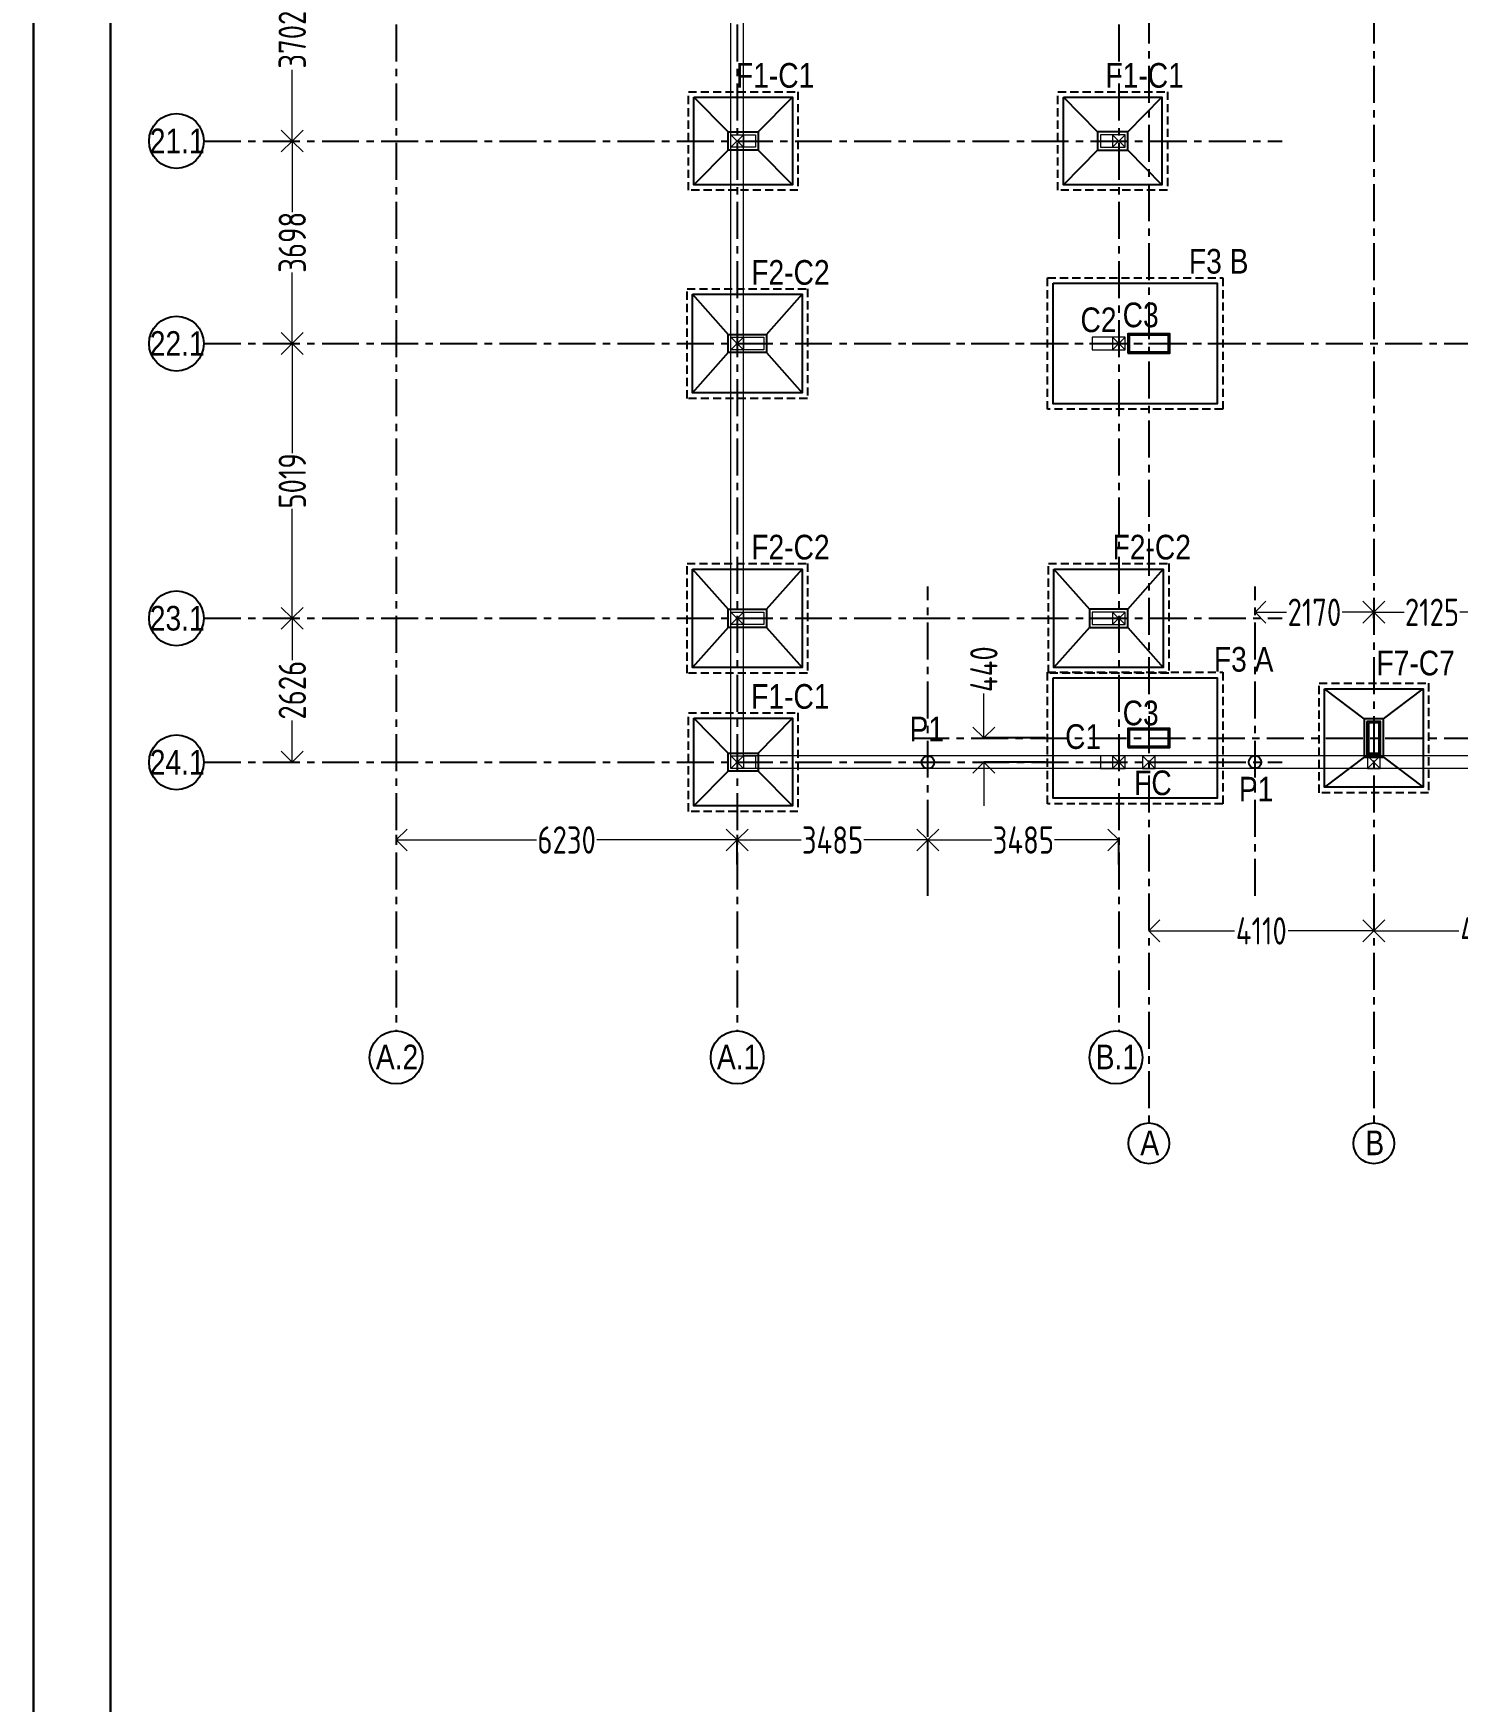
# Model space of a CAD drawing. Header units: inches. Extents: x -605 to 2991212, y -2872845 to 0.
# Drawn here: x 2283562 to 2309579, y -2734155 to -2703686 of the extents above; entities that cross this region are included whole.
import ezdxf

# ---------------------------------------------------------------- set-up
doc = ezdxf.new("R2010")
doc.units = ezdxf.units.IN
doc.header["$LTSCALE"] = 600
doc.header["$MEASUREMENT"] = 0
doc.linetypes.add('CENTER', pattern=[2, 1.25, -0.25, 0.25, -0.25])
doc.linetypes.add('DASHED2', pattern=[0.375, 0.25, -0.125])
for name, color, linetype, lineweight in [('PV_MASONRY', 10, 'Continuous', 0), ('PV_TEXT_ROMANS', 7, 'Continuous', 0), ('rDIMension', 1, 'Continuous', 18), ('rRCC 2', 40, 'Continuous', 15), ('rSHEET', 2, 'Continuous', 30)]:
    doc.layers.add(name, color=color, linetype=linetype, lineweight=lineweight)
doc.layers.add('SnT-CENTER2', color=8, linetype='CENTER')
doc.styles.add('DIM', font='geniso.shx', dxfattribs={"width": 0.85})
doc.styles.add('J.P', font='ARIALN.TTF')
doc.dimstyles.new('ST-100', dxfattribs={"dimscale": 100, "dimtxt": 2.5, "dimasz": 2, "dimexe": 0.18, "dimexo": 0.0625, "dimgap": 0.2, "dimtad": 0, "dimdec": 0, "dimzin": 0, "dimdsep": 46, "dimtxsty": 'DIM', "dimblk": 'OPEN90', "dimcen": 0.09, "dimclrd": 256, "dimclrt": 7, "dimadec": 0, "dimazin": 0, "dimtfac": 1, "dimtdec": 0, "dimtofl": 0, "dimtmove": 0, "dimatfit": 3, "dimldrblk": 'OPEN90', "dimfxl": 1, "dimtolj": 1, "dimtzin": 0, "dimlwd": -1, "dimarcsym": 0})

# ---------------------------------------------------------------- blocks, each defined once
blk = doc.blocks.new('_Open90')
at = {"color": 0, "linetype": 'ByBlock', "lineweight": -2}
for p, q in [((0, 0), (-1, 0)), ((-0.5, 0.5), (0, 0)), ((0, 0), (-0.5, -0.5))]:
    blk.add_line(p, q, dxfattribs=at)
blk = doc.blocks.new('*D1354')
at = {"layer": 'Defpoints', "color": 0, "linetype": 'ByBlock'}
for p in [(2288291, -2701950), (2288291, -2705652), (2288291, -2705652)]:
    blk.add_point(p, dxfattribs=at)
at = {"layer": 'rDIMension', "color": 0, "linetype": 'ByBlock', "lineweight": -2}
for p, q in [((2288291, -2701950), (2288291, -2701950)), ((2288291, -2705652), (2288291, -2705652))]:
    blk.add_line(p, q, dxfattribs=at)
at = {"layer": 'rDIMension'}
for p, q in [((2288291, -2702350), (2288291, -2703250)), ((2288291, -2705252), (2288291, -2704353))]:
    blk.add_line(p, q, dxfattribs=at)
at = {"layer": 'rDIMension', "linetype": 'ByBlock', "xscale": 400, "yscale": 400, "zscale": 400}
for p, rotation in [((2288291, -2701950), 90), ((2288291, -2705652), 270)]:
    blk.add_blockref('_Open90', p, dxfattribs=dict(at, rotation=rotation))
at = {"layer": 'rDIMension', "color": 7, "linetype": 'ByBlock', "insert": (2288291, -2703801), "char_height": 500, "attachment_point": 5, "rotation": 90, "style": 'DIM'}
blk.add_mtext('\\A1;3702', dxfattribs=at)
blk = doc.blocks.new('*D1355')
at = {"layer": 'Defpoints', "color": 0, "linetype": 'ByBlock'}
for p in [(2288291, -2705652), (2288291, -2709350), (2288291, -2709350)]:
    blk.add_point(p, dxfattribs=at)
at = {"layer": 'rDIMension', "color": 0, "linetype": 'ByBlock', "lineweight": -2}
for p, q in [((2288291, -2705652), (2288291, -2705652)), ((2288291, -2709350), (2288291, -2709350))]:
    blk.add_line(p, q, dxfattribs=at)
at = {"layer": 'rDIMension'}
for p, q in [((2288291, -2706052), (2288291, -2706949)), ((2288291, -2708950), (2288291, -2708053))]:
    blk.add_line(p, q, dxfattribs=at)
at = {"layer": 'rDIMension', "linetype": 'ByBlock', "xscale": 400, "yscale": 400, "zscale": 400}
for p, rotation in [((2288291, -2705652), 90), ((2288291, -2709350), 270)]:
    blk.add_blockref('_Open90', p, dxfattribs=dict(at, rotation=rotation))
at = {"layer": 'rDIMension', "color": 7, "linetype": 'ByBlock', "insert": (2288291, -2707501), "char_height": 500, "attachment_point": 5, "rotation": 90, "style": 'DIM'}
blk.add_mtext('\\A1;3698', dxfattribs=at)
blk = doc.blocks.new('*D1356')
at = {"layer": 'Defpoints', "color": 0, "linetype": 'ByBlock'}
for p in [(2288291, -2709350), (2288291, -2714369), (2288291, -2714369)]:
    blk.add_point(p, dxfattribs=at)
at = {"layer": 'rDIMension', "color": 0, "linetype": 'ByBlock', "lineweight": -2}
for p, q in [((2288291, -2709350), (2288291, -2709350)), ((2288291, -2714369), (2288291, -2714369))]:
    blk.add_line(p, q, dxfattribs=at)
at = {"layer": 'rDIMension'}
for p, q in [((2288291, -2709750), (2288291, -2711350)), ((2288291, -2713969), (2288291, -2712369))]:
    blk.add_line(p, q, dxfattribs=at)
at = {"layer": 'rDIMension', "linetype": 'ByBlock', "xscale": 400, "yscale": 400, "zscale": 400}
for p, rotation in [((2288291, -2709350), 90), ((2288291, -2714369), 270)]:
    blk.add_blockref('_Open90', p, dxfattribs=dict(at, rotation=rotation))
at = {"layer": 'rDIMension', "color": 7, "linetype": 'ByBlock', "insert": (2288291, -2711860), "char_height": 500, "attachment_point": 5, "rotation": 90, "style": 'DIM'}
blk.add_mtext('\\A1;5019', dxfattribs=at)
blk = doc.blocks.new('*D1357')
at = {"layer": 'Defpoints', "color": 0, "linetype": 'ByBlock'}
for p in [(2288291, -2714369), (2288291, -2716995), (2288291, -2716995)]:
    blk.add_point(p, dxfattribs=at)
at = {"layer": 'rDIMension', "color": 0, "linetype": 'ByBlock', "lineweight": -2}
for p, q in [((2288291, -2714369), (2288291, -2714369)), ((2288291, -2716995), (2288291, -2716995))]:
    blk.add_line(p, q, dxfattribs=at)
at = {"layer": 'rDIMension'}
for p, q in [((2288291, -2714769), (2288291, -2715131)), ((2288291, -2716595), (2288291, -2716234))]:
    blk.add_line(p, q, dxfattribs=at)
at = {"layer": 'rDIMension', "linetype": 'ByBlock', "xscale": 400, "yscale": 400, "zscale": 400}
for p, rotation in [((2288291, -2714369), 90), ((2288291, -2716995), 270)]:
    blk.add_blockref('_Open90', p, dxfattribs=dict(at, rotation=rotation))
at = {"layer": 'rDIMension', "color": 7, "linetype": 'ByBlock', "insert": (2288291, -2715682), "char_height": 500, "attachment_point": 5, "rotation": 90, "style": 'DIM'}
blk.add_mtext('\\A1;2626', dxfattribs=at)
blk = doc.blocks.new('*D1420')
at = {"layer": 'Defpoints', "color": 0, "linetype": 'ByBlock'}
for p in [(2308048, -2714259), (2308048, -2714369), (2310173, -2714417)]:
    blk.add_point(p, dxfattribs=at)
at = {"layer": 'rDIMension', "color": 0, "linetype": 'ByBlock', "lineweight": -2}
for p, q in [((2308048, -2714369), (2308048, -2714259)), ((2310173, -2714417), (2310173, -2714259))]:
    blk.add_line(p, q, dxfattribs=at)
at = {"layer": 'rDIMension'}
for p, q in [((2308448, -2714259), (2308602, -2714259)), ((2309773, -2714259), (2309619, -2714259))]:
    blk.add_line(p, q, dxfattribs=at)
at = {"layer": 'rDIMension', "linetype": 'ByBlock', "xscale": 400, "yscale": 400, "zscale": 400, "rotation": 180}
blk.add_blockref('_Open90', (2308048, -2714259), dxfattribs=at)
at = {"layer": 'rDIMension', "linetype": 'ByBlock', "xscale": 400, "yscale": 400, "zscale": 400}
blk.add_blockref('_Open90', (2310173, -2714259), dxfattribs=at)
at = {"layer": 'rDIMension', "color": 7, "linetype": 'ByBlock', "insert": (2309111, -2714259), "char_height": 500, "attachment_point": 5, "style": 'DIM'}
blk.add_mtext('\\A1;2125', dxfattribs=at)
blk = doc.blocks.new('*D1421')
at = {"layer": 'Defpoints', "color": 0, "linetype": 'ByBlock'}
for p in [(2305878, -2714221), (2305878, -2714259), (2308048, -2714369)]:
    blk.add_point(p, dxfattribs=at)
at = {"layer": 'rDIMension', "color": 0, "linetype": 'ByBlock', "lineweight": -2}
for p, q in [((2305878, -2714221), (2305878, -2714259)), ((2308048, -2714369), (2308048, -2714259))]:
    blk.add_line(p, q, dxfattribs=at)
at = {"layer": 'rDIMension'}
for p, q in [((2306278, -2714259), (2306454, -2714259)), ((2307648, -2714259), (2307472, -2714259))]:
    blk.add_line(p, q, dxfattribs=at)
at = {"layer": 'rDIMension', "linetype": 'ByBlock', "xscale": 400, "yscale": 400, "zscale": 400, "rotation": 180}
blk.add_blockref('_Open90', (2305878, -2714259), dxfattribs=at)
at = {"layer": 'rDIMension', "linetype": 'ByBlock', "xscale": 400, "yscale": 400, "zscale": 400}
blk.add_blockref('_Open90', (2308048, -2714259), dxfattribs=at)
at = {"layer": 'rDIMension', "color": 7, "linetype": 'ByBlock', "insert": (2306963, -2714259), "char_height": 500, "attachment_point": 5, "style": 'DIM'}
blk.add_mtext('\\A1;2170', dxfattribs=at)
blk = doc.blocks.new('*D1422')
at = {"layer": 'Defpoints', "color": 0, "linetype": 'ByBlock'}
for p in [(2300925, -2716555), (2302053, -2716555), (2302053, -2716995)]:
    blk.add_point(p, dxfattribs=at)
at = {"layer": 'rDIMension'}
for p, q in [((2300925, -2716555), (2300925, -2715743)), ((2300925, -2716155), (2300925, -2715755)), ((2300925, -2717395), (2300925, -2717795))]:
    blk.add_line(p, q, dxfattribs=at)
at = {"layer": 'rDIMension', "color": 0, "linetype": 'ByBlock', "lineweight": -2}
for p, q in [((2302053, -2716555), (2300925, -2716555)), ((2302053, -2716995), (2300925, -2716995))]:
    blk.add_line(p, q, dxfattribs=at)
at = {"layer": 'rDIMension', "linetype": 'ByBlock', "xscale": 400, "yscale": 400, "zscale": 400}
for p, rotation in [((2300925, -2716555), 270), ((2300925, -2716995), 90)]:
    blk.add_blockref('_Open90', p, dxfattribs=dict(at, rotation=rotation))
at = {"layer": 'rDIMension', "color": 7, "linetype": 'ByBlock', "insert": (2300925, -2715298), "char_height": 500, "attachment_point": 5, "rotation": 90, "style": 'DIM'}
blk.add_mtext('\\A1;440', dxfattribs=at)
blk = doc.blocks.new('*D1441')
at = {"layer": 'Defpoints', "color": 0, "linetype": 'ByBlock'}
for p in [(2303388, -2718418), (2299903, -2718798), (2303388, -2718863)]:
    blk.add_point(p, dxfattribs=at)
at = {"layer": 'rDIMension', "color": 0, "linetype": 'ByBlock', "lineweight": -2}
for p, q in [((2299903, -2718798), (2299903, -2718418)), ((2303388, -2718863), (2303388, -2718418))]:
    blk.add_line(p, q, dxfattribs=at)
at = {"layer": 'rDIMension'}
for p, q in [((2300303, -2718418), (2301073, -2718418)), ((2302988, -2718418), (2302218, -2718418))]:
    blk.add_line(p, q, dxfattribs=at)
at = {"layer": 'rDIMension', "linetype": 'ByBlock', "xscale": 400, "yscale": 400, "zscale": 400, "rotation": 180}
blk.add_blockref('_Open90', (2299903, -2718418), dxfattribs=at)
at = {"layer": 'rDIMension', "linetype": 'ByBlock', "xscale": 400, "yscale": 400, "zscale": 400}
blk.add_blockref('_Open90', (2303388, -2718418), dxfattribs=at)
at = {"layer": 'rDIMension', "color": 7, "linetype": 'ByBlock', "insert": (2301646, -2718418), "char_height": 500, "attachment_point": 5, "style": 'DIM'}
blk.add_mtext('\\A1;3485', dxfattribs=at)
blk = doc.blocks.new('*D1442')
at = {"layer": 'Defpoints', "color": 0, "linetype": 'ByBlock'}
for p in [(2296418, -2718418), (2296418, -2718863), (2299903, -2718798)]:
    blk.add_point(p, dxfattribs=at)
at = {"layer": 'rDIMension', "color": 0, "linetype": 'ByBlock', "lineweight": -2}
for p, q in [((2296418, -2718863), (2296418, -2718418)), ((2299903, -2718798), (2299903, -2718418))]:
    blk.add_line(p, q, dxfattribs=at)
at = {"layer": 'rDIMension'}
for p, q in [((2296818, -2718418), (2297588, -2718418)), ((2299503, -2718418), (2298733, -2718418))]:
    blk.add_line(p, q, dxfattribs=at)
at = {"layer": 'rDIMension', "linetype": 'ByBlock', "xscale": 400, "yscale": 400, "zscale": 400, "rotation": 180}
blk.add_blockref('_Open90', (2296418, -2718418), dxfattribs=at)
at = {"layer": 'rDIMension', "linetype": 'ByBlock', "xscale": 400, "yscale": 400, "zscale": 400}
blk.add_blockref('_Open90', (2299903, -2718418), dxfattribs=at)
at = {"layer": 'rDIMension', "color": 7, "linetype": 'ByBlock', "insert": (2298161, -2718418), "char_height": 500, "attachment_point": 5, "style": 'DIM'}
blk.add_mtext('\\A1;3485', dxfattribs=at)
blk = doc.blocks.new('*D1448')
at = {"layer": 'Defpoints', "color": 0, "linetype": 'ByBlock'}
for p in [(2303938, -2720078), (2308048, -2720078), (2308048, -2720078)]:
    blk.add_point(p, dxfattribs=at)
at = {"layer": 'rDIMension', "color": 0, "linetype": 'ByBlock', "lineweight": -2}
for p, q in [((2303938, -2720078), (2303938, -2720078)), ((2308048, -2720078), (2308048, -2720078))]:
    blk.add_line(p, q, dxfattribs=at)
at = {"layer": 'rDIMension'}
for p, q in [((2304338, -2720078), (2305505, -2720078)), ((2307648, -2720078), (2306481, -2720078))]:
    blk.add_line(p, q, dxfattribs=at)
at = {"layer": 'rDIMension', "linetype": 'ByBlock', "xscale": 400, "yscale": 400, "zscale": 400, "rotation": 180}
blk.add_blockref('_Open90', (2303938, -2720078), dxfattribs=at)
at = {"layer": 'rDIMension', "linetype": 'ByBlock', "xscale": 400, "yscale": 400, "zscale": 400}
blk.add_blockref('_Open90', (2308048, -2720078), dxfattribs=at)
at = {"layer": 'rDIMension', "color": 7, "linetype": 'ByBlock', "insert": (2305993, -2720078), "char_height": 500, "attachment_point": 5, "style": 'DIM'}
blk.add_mtext('\\A1;4110', dxfattribs=at)
blk = doc.blocks.new('*D1449')
at = {"layer": 'Defpoints', "color": 0, "linetype": 'ByBlock'}
for p in [(2312298, -2719505), (2308048, -2720078), (2312298, -2720078)]:
    blk.add_point(p, dxfattribs=at)
at = {"layer": 'rDIMension', "color": 0, "linetype": 'ByBlock', "lineweight": -2}
for p, q in [((2312298, -2719505), (2312298, -2720078)), ((2308048, -2720078), (2308048, -2720078))]:
    blk.add_line(p, q, dxfattribs=at)
at = {"layer": 'rDIMension'}
for p, q in [((2308448, -2720078), (2309600, -2720078)), ((2311898, -2720078), (2310746, -2720078))]:
    blk.add_line(p, q, dxfattribs=at)
at = {"layer": 'rDIMension', "linetype": 'ByBlock', "xscale": 400, "yscale": 400, "zscale": 400, "rotation": 180}
blk.add_blockref('_Open90', (2308048, -2720078), dxfattribs=at)
at = {"layer": 'rDIMension', "linetype": 'ByBlock', "xscale": 400, "yscale": 400, "zscale": 400}
blk.add_blockref('_Open90', (2312298, -2720078), dxfattribs=at)
at = {"layer": 'rDIMension', "color": 7, "linetype": 'ByBlock', "insert": (2310173, -2720078), "char_height": 500, "attachment_point": 5, "style": 'DIM'}
blk.add_mtext('\\A1;4250', dxfattribs=at)
blk = doc.blocks.new('*D1637')
at = {"layer": 'Defpoints', "color": 0, "linetype": 'DASHED2'}
for p in [(2290188, -2718326), (2290188, -2718418), (2296418, -2718326)]:
    blk.add_point(p, dxfattribs=at)
at = {"layer": 'rDIMension', "color": 0, "linetype": 'ByBlock', "lineweight": -2}
for p, q in [((2290188, -2718326), (2290188, -2718418)), ((2296418, -2718326), (2296418, -2718418))]:
    blk.add_line(p, q, dxfattribs=at)
at = {"layer": 'rDIMension'}
for p, q in [((2290588, -2718418), (2292752, -2718418)), ((2296018, -2718418), (2293855, -2718418))]:
    blk.add_line(p, q, dxfattribs=at)
at = {"layer": 'rDIMension', "linetype": 'DASHED2', "xscale": 400, "yscale": 400, "zscale": 400, "rotation": 180}
blk.add_blockref('_Open90', (2290188, -2718418), dxfattribs=at)
at = {"layer": 'rDIMension', "linetype": 'DASHED2', "xscale": 400, "yscale": 400, "zscale": 400}
blk.add_blockref('_Open90', (2296418, -2718418), dxfattribs=at)
at = {"layer": 'rDIMension', "color": 7, "linetype": 'DASHED2', "insert": (2293303, -2718418), "char_height": 500, "attachment_point": 5, "style": 'DIM'}
blk.add_mtext('\\A1;6230', dxfattribs=at)

msp = doc.modelspace()

# ---------------------------------------------------------------- linework, layer by layer
at = {"color": 7, "linetype": 'DASHED2'}
for points in [[(2295528.1, -2704752), (2297528.1, -2704752), (2297528.1, -2706552), (2295528.1, -2706552)], [(2302278.1, -2704752), (2304278.1, -2704752), (2304278.1, -2706552), (2302278.1, -2706552)], [(2295503.1, -2708352), (2297703.1, -2708352), (2297703.1, -2710352), (2295503.1, -2710352)], [(2302088.1, -2708150.4), (2305288.1, -2708150.4), (2305288.1, -2710550.4), (2302088.1, -2710550.4)], [(2295503.1, -2713369.4), (2297703.1, -2713369.4), (2297703.1, -2715369.4), (2295503.1, -2715369.4)], [(2302103.1, -2713369.4), (2304303.1, -2713369.4), (2304303.1, -2715369.4), (2302103.1, -2715369.4)], [(2302088.1, -2715355.4), (2305288.1, -2715355.4), (2305288.1, -2717755.4), (2302088.1, -2717755.4)], [(2307048.1, -2715555.4), (2309048.1, -2715555.4), (2309048.1, -2717555.4), (2307048.1, -2717555.4)], [(2295528.1, -2716094.9), (2297528.1, -2716094.9), (2297528.1, -2717894.9), (2295528.1, -2717894.9)]]:
    msp.add_lwpolyline(points, close=True, dxfattribs=at)
at = {"color": 1, "linetype": 'ByBlock'}
for points in [[(2295628.1, -2704852), (2297428.1, -2704852), (2297428.1, -2706452), (2295628.1, -2706452)], [(2302378.1, -2704852), (2304178.1, -2704852), (2304178.1, -2706452), (2302378.1, -2706452)], [(2296253.1, -2705817), (2296253.1, -2705487), (2296803.1, -2705487), (2296803.1, -2705817)], [(2303553.1, -2705817), (2303553.1, -2705487), (2303003.1, -2705487), (2303003.1, -2705817)], [(2302188.1, -2708250.4), (2305188.1, -2708250.4), (2305188.1, -2710450.4), (2302188.1, -2710450.4)], [(2295603.1, -2708452), (2297603.1, -2708452), (2297603.1, -2710252), (2295603.1, -2710252)], [(2296253.1, -2709517), (2296253.1, -2709187), (2296953.1, -2709187), (2296953.1, -2709517)], [(2295603.1, -2713469.4), (2297603.1, -2713469.4), (2297603.1, -2715269.4), (2295603.1, -2715269.4)], [(2302203.1, -2713469.4), (2304203.1, -2713469.4), (2304203.1, -2715269.4), (2302203.1, -2715269.4)], [(2296253.1, -2714534.4), (2296253.1, -2714204.4), (2296953.1, -2714204.4), (2296953.1, -2714534.4)], [(2303553.1, -2714534.4), (2303553.1, -2714204.4), (2302853.1, -2714204.4), (2302853.1, -2714534.4)], [(2302188.1, -2715455.4), (2305188.1, -2715455.4), (2305188.1, -2717655.4), (2302188.1, -2717655.4)], [(2307148.1, -2715655.4), (2308948.1, -2715655.4), (2308948.1, -2717455.4), (2307148.1, -2717455.4)], [(2295628.1, -2716194.9), (2297428.1, -2716194.9), (2297428.1, -2717794.9), (2295628.1, -2717794.9)], [(2307873.1, -2716205.4), (2307873.1, -2716905.4), (2308223.1, -2716905.4), (2308223.1, -2716205.4)], [(2296253.1, -2717159.9), (2296253.1, -2716829.9), (2296803.1, -2716829.9), (2296803.1, -2717159.9)]]:
    msp.add_lwpolyline(points, close=True, dxfattribs=at)
for points in [[(2296253.1, -2705487), (2295628.1, -2704852)], [(2296803.1, -2705487), (2297428.1, -2704852)], [(2303003.1, -2705487), (2302378.1, -2704852)], [(2303553.1, -2705487), (2304178.1, -2704852)], [(2296253.1, -2705817), (2295628.1, -2706452)], [(2296803.1, -2705817), (2297428.1, -2706452)], [(2303003.1, -2705817), (2302378.1, -2706452)], [(2303553.1, -2705817), (2304178.1, -2706452)], [(2295603.1, -2708452), (2296253.1, -2709187)], [(2296953.1, -2709187), (2297603.1, -2708452)], [(2296253.1, -2709517), (2295603.1, -2710252)], [(2296953.1, -2709517), (2297603.1, -2710252)], [(2295603.1, -2713469.4), (2296253.1, -2714204.4)], [(2296953.1, -2714204.4), (2297603.1, -2713469.4)], [(2302203.1, -2713469.4), (2302853.1, -2714204.4)], [(2303553.1, -2714204.4), (2304203.1, -2713469.4)], [(2296253.1, -2714534.4), (2295603.1, -2715269.4)], [(2296953.1, -2714534.4), (2297603.1, -2715269.4)], [(2302853.1, -2714534.4), (2302203.1, -2715269.4)], [(2303553.1, -2714534.4), (2304203.1, -2715269.4)], [(2307873.1, -2716205.4), (2307148.1, -2715655.4)], [(2308223.1, -2716205.4), (2308948.1, -2715655.4)], [(2296253.1, -2716829.9), (2295628.1, -2716194.9)], [(2296803.1, -2716829.9), (2297428.1, -2716194.9)], [(2307873.1, -2716905.4), (2307148.1, -2717455.4)], [(2308223.1, -2716905.4), (2308948.1, -2717455.4)], [(2296253.1, -2717159.9), (2295628.1, -2717794.9)], [(2296803.1, -2717159.9), (2297428.1, -2717794.9)]]:
    msp.add_lwpolyline(points, dxfattribs=at)
at = {"color": 3, "linetype": 'ByBlock'}
for points in [[(2303553.1, -2709525.4), (2304323.1, -2709525.4), (2304323.1, -2709175.4), (2303553.1, -2709175.4)], [(2307923.1, -2716255.4), (2307923.1, -2716855.4), (2308173.1, -2716855.4), (2308173.1, -2716255.4)], [(2303553.1, -2716730.4), (2304323.1, -2716730.4), (2304323.1, -2716380.4), (2303553.1, -2716380.4)]]:
    msp.add_lwpolyline(points, close=True, dxfattribs=at)
at = {"color": 2, "linetype": 'ByBlock'}
for points in [[(2303578.1, -2709500.4), (2304298.1, -2709500.4), (2304298.1, -2709200.4), (2303578.1, -2709200.4)], [(2307948.1, -2716280.4), (2307948.1, -2716830.4), (2308148.1, -2716830.4), (2308148.1, -2716280.4)], [(2303578.1, -2716705.4), (2304298.1, -2716705.4), (2304298.1, -2716405.4), (2303578.1, -2716405.4)]]:
    msp.add_lwpolyline(points, close=True, dxfattribs=at)
at = {"color": 1, "linetype": 'ByBlock'}
for centre, radius in [((2286174.4, -2705652), 500.4), ((2286174.4, -2709352), 500.4), ((2286174.4, -2714369.4), 500.4), ((2286174.4, -2716999.4), 500.4), ((2290188.1, -2722389.9), 483.5), ((2296418.1, -2722389.9), 483.5), ((2303338.1, -2722389.9), 483.5), ((2303938.1, -2723958.3), 372.1), ((2308048.1, -2723958.3), 372.1)]:
    msp.add_circle(centre, radius, dxfattribs=at)
at = {"color": 8, "linetype": 'ByBlock'}
for centre in [(2299903.1, -2716999.4), (2305878.1, -2716995.7)]:
    msp.add_circle(centre, 115, dxfattribs=at)
at = {"layer": 'PV_MASONRY', "color": 8}
for points in [[(2358843.1, -2702248.4), (2358843.1, -2717109.9), (2296303.1, -2717109.9), (2296303.1, -2686887)], [(2358613.1, -2702248.4), (2358613.1, -2716879.9), (2296533.1, -2716879.9), (2296533.1, -2686887)]]:
    msp.add_lwpolyline(points, dxfattribs=at)
at = {"layer": 'rRCC 2', "color": 6}
for p, q in [((2296303.1, -2705537), (2296533.1, -2705767)), ((2296303.1, -2705767), (2296533.1, -2705537)), ((2303503.1, -2705537), (2303273.1, -2705767)), ((2303503.1, -2705767), (2303273.1, -2705537)), ((2296303.1, -2709237), (2296533.1, -2709467)), ((2296303.1, -2709467), (2296533.1, -2709237)), ((2303503.1, -2709235.4), (2303273.1, -2709465.4)), ((2303503.1, -2709465.4), (2303273.1, -2709235.4)), ((2296303.1, -2714254.4), (2296533.1, -2714484.4)), ((2296303.1, -2714484.4), (2296533.1, -2714254.4)), ((2303503.1, -2714254.4), (2303273.1, -2714484.4)), ((2303503.1, -2714484.4), (2303273.1, -2714254.4)), ((2296303.1, -2716879.9), (2296533.1, -2717109.9)), ((2296303.1, -2717109.9), (2296533.1, -2716879.9)), ((2303503.1, -2716879.9), (2303273.1, -2717109.9)), ((2303503.1, -2717109.9), (2303273.1, -2716879.9)), ((2304053.1, -2716879.9), (2303823.1, -2717109.9)), ((2304053.1, -2717109.9), (2303823.1, -2716879.9)), ((2308163.1, -2716879.9), (2307933.1, -2717109.9)), ((2308163.1, -2717109.9), (2307933.1, -2716879.9))]:
    msp.add_line(p, q, dxfattribs=at)
for points in [[(2296303.1, -2705767), (2296303.1, -2705537), (2296753.1, -2705537), (2296753.1, -2705767)], [(2296303.1, -2705537), (2296533.1, -2705537), (2296533.1, -2705767), (2296303.1, -2705767)], [(2303503.1, -2705767), (2303503.1, -2705537), (2303053.1, -2705537), (2303053.1, -2705767)], [(2303503.1, -2705537), (2303273.1, -2705537), (2303273.1, -2705767), (2303503.1, -2705767)], [(2296303.1, -2709467), (2296303.1, -2709237), (2296903.1, -2709237), (2296903.1, -2709467)], [(2296303.1, -2709237), (2296533.1, -2709237), (2296533.1, -2709467), (2296303.1, -2709467)], [(2303503.1, -2709465.4), (2303503.1, -2709235.4), (2302903.1, -2709235.4), (2302903.1, -2709465.4)], [(2303503.1, -2709235.4), (2303273.1, -2709235.4), (2303273.1, -2709465.4), (2303503.1, -2709465.4)], [(2296303.1, -2714484.4), (2296303.1, -2714254.4), (2296903.1, -2714254.4), (2296903.1, -2714484.4)], [(2296303.1, -2714254.4), (2296533.1, -2714254.4), (2296533.1, -2714484.4), (2296303.1, -2714484.4)], [(2303503.1, -2714484.4), (2303503.1, -2714254.4), (2302903.1, -2714254.4), (2302903.1, -2714484.4)], [(2303503.1, -2714254.4), (2303273.1, -2714254.4), (2303273.1, -2714484.4), (2303503.1, -2714484.4)], [(2296303.1, -2717109.9), (2296303.1, -2716879.9), (2296753.1, -2716879.9), (2296753.1, -2717109.9)], [(2296303.1, -2716879.9), (2296533.1, -2716879.9), (2296533.1, -2717109.9), (2296303.1, -2717109.9)], [(2303503.1, -2717109.9), (2303503.1, -2716879.9), (2303053.1, -2716879.9), (2303053.1, -2717109.9)], [(2303503.1, -2716879.9), (2303273.1, -2716879.9), (2303273.1, -2717109.9), (2303503.1, -2717109.9)], [(2304053.1, -2716879.9), (2303823.1, -2716879.9), (2303823.1, -2717109.9), (2304053.1, -2717109.9)], [(2308163.1, -2716879.9), (2307933.1, -2716879.9), (2307933.1, -2717109.9), (2308163.1, -2717109.9)]]:
    msp.add_lwpolyline(points, close=True, dxfattribs=at)
at = {"layer": 'rSHEET'}
msp.add_lwpolyline([(2388208.2, -2765195), (2388208.2, -2617194.8), (2283561.5, -2617194.8), (2283561.5, -2765195)], close=True, dxfattribs=at)
msp.add_lwpolyline([(2386801.3, -2762728.3), (2386801.3, -2619661.4, 0.4142136), (2385744.2, -2618604.3), (2286025.5, -2618604.3, 0.4142136), (2284968.4, -2619661.4), (2284968.4, -2762728.3, 0.4142136), (2286025.5, -2763785.4), (2385744.2, -2763785.4, 0.4142136)], format="xyb", close=True, dxfattribs=at)
at = {"layer": 'SnT-CENTER2', "color": 6, "ltscale": 0.9}
for p, q in [((2303938.1, -2622198.1), (2303938.1, -2723586.2)), ((2308048.1, -2622198.1), (2308048.1, -2723586.2)), ((2299614.3, -2709350.4), (2365919.7, -2709350.4)), ((2299614.3, -2716555.4), (2365919.7, -2716555.4))]:
    msp.add_line(p, q, dxfattribs=at)
at = {"layer": 'SnT-CENTER2', "color": 2, "ltscale": 0.9}
for p, q in [((2290188.1, -2623604.3), (2290188.1, -2721906.4)), ((2296418.1, -2623604.3), (2296418.1, -2721906.4)), ((2303388.1, -2623604.3), (2303388.1, -2721906.4)), ((2286674.9, -2705652), (2306372.1, -2705652)), ((2286674.9, -2709350.4), (2306372.1, -2709350.4)), ((2286674.9, -2714369.4), (2306372.1, -2714369.4)), ((2286674.9, -2716994.9), (2306372.1, -2716994.9))]:
    msp.add_line(p, q, dxfattribs=at)
at = {"layer": 'SnT-CENTER2', "color": 8, "ltscale": 0.9}
for points in [[(2299903.1, -2719439), (2299903.1, -2713791.1)], [(2305878.1, -2719439), (2305878.1, -2713791.1)]]:
    msp.add_lwpolyline(points, dxfattribs=at)

# ---------------------------------------------------------------- texts
at = {"layer": 'PV_TEXT_ROMANS', "char_height": 450, "style": 'J.P'}
for s, insert, width, attachment_point in [('\\pxqc;F1-C1', (2296645.9, -2704228), 931.892, 1), ('\\pxqc;F1-C1', (2303395.9, -2704228), 931.892, 1), ('\\pxqc;21.1', (2285724, -2705425.1), 931.892, 1), ('\\pxqc;F3 B', (2303934.7, -2707623.4), 2559.383, 1), ('\\pxqc;F2-C2', (2296925.6, -2707826.8), 931.892, 1), ('\\pxqc;C3', (2302722, -2708602.7), 2135.966, 1), ('\\pxqc;C2', (2301951, -2708692.4), 2135.966, 1), ('\\pxqc;22.1', (2285724, -2709125.1), 931.892, 1), ('\\pxqc;F2-C2', (2296925.6, -2712844.2), 931.892, 1), ('\\pxqc;F2-C2', (2303525.6, -2712844.2), 931.892, 1), ('\\pxqc;23.1', (2285724, -2714142.5), 931.892, 1), ('\\pxqc;F3 A', (2304221.7, -2714893.3), 2897.558, 1), ('\\pxqc;F7-C7', (2308346.1, -2714961.2), 931.892, 1), ('\\pxqc;F1-C1', (2296923.2, -2715571), 931.892, 1), ('\\pxqc;C3', (2302722, -2715872.6), 2135.966, 1), ('\\pxqc;P1', (2300949.9, -2716166.5), 2135.966, 3), ('\\pxqc;C1', (2301670.2, -2716304.1), 2135.966, 1), ('\\pxqc;24.1', (2285724, -2716772.5), 931.892, 1), ('\\pxqc;FC', (2302945.2, -2717148.8), 2135.966, 1), ('\\pxqc;P1', (2304830, -2717264.3), 2135.966, 1), ('\\pxqc;A.2', (2289739, -2722155.8), 931.892, 1), ('\\pxqc;A.1', (2295969, -2722155.8), 931.892, 1), ('\\pxqc;B.1', (2302889, -2722155.8), 931.892, 1), ('\\pxqc;A', (2303489, -2723724.2), 931.892, 1), ('\\pxqc;B', (2307599, -2723724.2), 931.892, 1)]:
    msp.add_mtext(s, dxfattribs=dict(at, insert=insert, width=width, attachment_point=attachment_point))

# ---------------------------------------------------------------- dimensions: what is measured, and where the dimension line sits
at = {"layer": 'rDIMension', "color": 1, "linetype": 'ByBlock'}
for base, p1, p2, picture, middle in [((2288290.9, -2705652), (2288290.9, -2701950.4), (2288290.9, -2705652), '*D1354', (2288290.9, -2703801.2)), ((2288290.9, -2709350.4), (2288290.9, -2705652), (2288290.9, -2709350.4), '*D1355', (2288290.9, -2707501.2)), ((2288290.9, -2714369.4), (2288290.9, -2709350.4), (2288290.9, -2714369.4), '*D1356', (2288290.9, -2711859.9)), ((2288290.8818, -2716994.9396), (2288290.8818, -2714369.4272), (2288290.8818, -2716994.9396), '*D1357', (2288290.8818, -2715682.1834))]:
    dim = msp.add_linear_dim(base=base, p1=p1, p2=p2, angle=90, dimstyle='ST-100', override={"dimtxt": 5, "dimasz": 4, "dimexe": 0, "dimexo": 0, "dimtmove": 1, "dimfxl": 1.25, "dimtfillclr": 256, "dimarcsym": 2}, dxfattribs=at)
    dim.commit()
    dim.dimension.update_dxf_attribs({"geometry": picture, "text_midpoint": middle})
at = {"layer": 'rDIMension', "color": 4, "linetype": 'ByBlock'}
for base, p1, p2, picture, middle in [((2305878.1, -2714259.2), (2308048.1, -2714369.3), (2305878.1, -2714221.1), '*D1421', (2306963.1, -2714259.2)), ((2308048.1, -2714259.2), (2310173.1, -2714416.6), (2308048.1, -2714369.3), '*D1420', (2309110.6, -2714259.2))]:
    dim = msp.add_linear_dim(base=base, p1=p1, p2=p2, dimstyle='ST-100', override={"dimtxt": 5, "dimasz": 4, "dimexe": 0, "dimexo": 0, "dimtmove": 1, "dimfxl": 1.25, "dimtfillclr": 256, "dimarcsym": 2}, dxfattribs=at)
    dim.commit()
    dim.dimension.update_dxf_attribs({"geometry": picture, "text_midpoint": middle})
at = {"layer": 'rDIMension', "color": 1, "linetype": 'ByBlock'}
dim = msp.add_linear_dim(base=(2300925.3183525, -2716555.4396347), p1=(2302053.1354456, -2716994.9396347), p2=(2302053.1354456, -2716555.4396347), angle=90, dimstyle='ST-100', override={"dimtxt": 5, "dimasz": 4, "dimexe": 0, "dimexo": 0, "dimblk": 'Open90', "dimtmove": 1, "dimfxl": 1.25, "dimtfillclr": 256, "dimarcsym": 2}, dxfattribs=at)
dim.commit()
dim.dimension.update_dxf_attribs({"geometry": '*D1422', "text_midpoint": (2300925.3183525, -2715297.9594708), "dimtype": 160})
for base, p1, p2, picture, middle in [((2290188.1, -2718418.1), (2296418.1, -2718325.6), (2290188.1, -2718325.6), '*D1637', (2293303.1, -2718418.1)), ((2296418.1, -2718418.1), (2299903.1, -2718797.9), (2296418.1, -2718863.3), '*D1442', (2298160.6, -2718418.1)), ((2303388.1, -2718418.1), (2299903.1, -2718797.9), (2303388.1, -2718863.3), '*D1441', (2301645.6, -2718418.1)), ((2312298.1, -2720078.1), (2308048.1, -2720078.1), (2312298.1, -2719505.4), '*D1449', (2310173.1, -2720078.1)), ((2308048.1, -2720078.1), (2303938.1, -2720078.1), (2308048.1, -2720078.1), '*D1448', (2305993.1, -2720078.1))]:
    dim = msp.add_linear_dim(base=base, p1=p1, p2=p2, dimstyle='ST-100', override={"dimtxt": 5, "dimasz": 4, "dimexe": 0, "dimexo": 0, "dimblk": 'Open90', "dimtmove": 1, "dimfxl": 1.25, "dimtfillclr": 256, "dimarcsym": 2}, dxfattribs=at)
    dim.commit()
    dim.dimension.update_dxf_attribs({"geometry": picture, "text_midpoint": middle})

doc.saveas('drawing.dxf')
